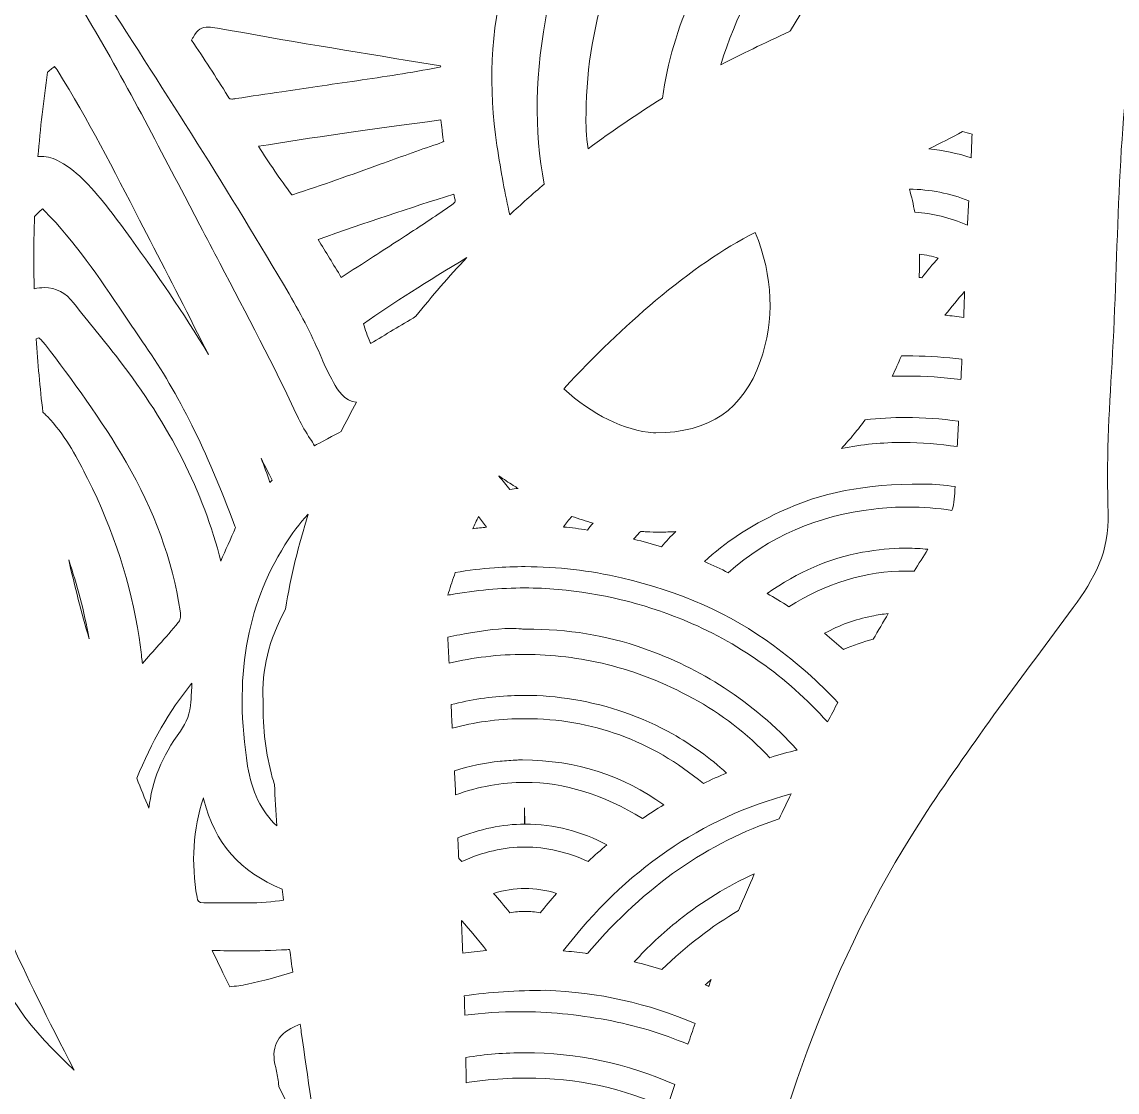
# Model space of a CAD drawing. Extents: x 86 to 1914, y -1775 to -226.
# Drawn here: x 1085.4 to 1448.7, y -1257.5 to -902.7 of the extents above; entities that cross this region are included whole.
import ezdxf

# ---------------------------------------------------------------- set-up
doc = ezdxf.new("R2010")
doc.units = 0
doc.header["$MEASUREMENT"] = 0
doc.layers.add('Layer 1', color=7, linetype='Continuous')

# ---------------------------------------------------------------- blocks, each defined once
blk = doc.blocks.new('block 3')
at = {"layer": 'Layer 1', "lineweight": 0}
for points, knots in [([(1909.17, -702.32), (1893.53, -708.4), (1878.2, -715.47), (1862.07, -720.2), (1823.68, -731.4), (1784.54, -739.2), (1744.98, -744.84), (1694.01, -752.11), (1642.77, -754.79), (1591.31, -753.43), (1567.38, -752.78), (1543.5, -751.06), (1519.7, -748.57), (1518.95, -748.5), (1518.23, -748.27), (1516.47, -747.89), (1521.31, -745.56), (1525.28, -743.84), (1529.07, -741.79), (1559.4, -725.46), (1587.96, -706.29), (1616.7, -687.4), (1637.98, -673.37), (1658.69, -658.5), (1678.04, -641.89), (1702.57, -620.8), (1726.08, -598.68), (1745.34, -572.43), (1771.85, -536.26), (1794.13, -497.98), (1805.01, -453.96), (1810.58, -431.4), (1812.48, -408.61), (1807.15, -385.71), (1799.99, -355.07), (1781.2, -333.42), (1754.39, -318.07), (1735.77, -307.39), (1715.33, -301.57), (1694.83, -296.02), (1639.25, -281.02), (1582.52, -273.01), (1525.26, -268.1), (1466.95, -263.11), (1408.48, -261.26), (1350.06, -258.65), (1310.62, -256.91), (1271.23, -254.46), (1231.92, -250.93), (1187.04, -246.9), (1142.64, -240.01), (1098.76, -229.77), (1097.38, -229.46), (1095.97, -229.28), (1094.55, -229.02), (1078.62, -226.14), (1069.68, -233.52), (1069.82, -249.66), (1069.91, -262.09), (1074.97, -273.1), (1080.67, -283.74), (1093.27, -307.24), (1112.11, -324.9), (1133.84, -339.73), (1161.19, -358.37), (1191.36, -371.14), (1222.31, -382.25), (1258.9, -395.4), (1296.14, -406.22), (1334.58, -412.44), (1357.87, -416.21), (1381.45, -418.28), (1404.53, -423.39), (1415.7, -425.87), (1426.68, -428.9), (1436.75, -434.56), (1456.38, -445.58), (1461.8, -464.49), (1451.07, -484.35), (1446.41, -492.94), (1439.97, -500.12), (1433.06, -506.94), (1394.64, -544.94), (1348.21, -569.06), (1297.15, -585.1), (1255.81, -598.08), (1213.48, -605.3), (1170.25, -608.18), (1144.02, -609.94), (1117.76, -611.25), (1091.51, -612.79), (1070.66, -614), (1049.77, -614.35), (1028.92, -615.67), (1019.27, -616.27), (1009.63, -616.49), (1000, -616.47), (990.37, -616.49), (980.73, -616.27), (971.08, -615.67), (950.23, -614.35), (929.34, -614), (908.49, -612.79), (882.24, -611.25), (855.98, -609.94), (829.75, -608.18), (786.52, -605.3), (744.19, -598.08), (702.85, -585.1), (651.79, -569.06), (605.36, -544.94), (566.94, -506.94), (560.03, -500.12), (553.59, -492.94), (548.93, -484.35), (538.2, -464.49), (543.62, -445.58), (563.25, -434.56), (573.32, -428.9), (584.3, -425.87), (595.47, -423.39), (618.55, -418.28), (642.13, -416.21), (665.42, -412.44), (703.86, -406.22), (741.1, -395.4), (777.69, -382.25), (808.64, -371.14), (838.81, -358.37), (866.15, -339.73), (887.89, -324.9), (906.73, -307.24), (919.33, -283.74), (925.03, -273.1), (930.09, -262.09), (930.18, -249.66), (930.32, -233.52), (921.38, -226.14), (905.45, -229.02), (904.03, -229.28), (902.62, -229.46), (901.24, -229.77), (857.36, -240.01), (812.96, -246.9), (768.08, -250.93), (728.77, -254.46), (689.38, -256.91), (649.94, -258.65), (591.52, -261.26), (533.05, -263.11), (474.74, -268.1), (417.48, -273.01), (360.75, -281.02), (305.17, -296.02), (284.67, -301.57), (264.23, -307.39), (245.61, -318.07), (218.8, -333.42), (200.01, -355.07), (192.85, -385.71), (187.52, -408.61), (189.42, -431.4), (194.99, -453.96), (205.87, -497.98), (228.15, -536.26), (254.66, -572.43), (273.92, -598.68), (297.43, -620.8), (321.96, -641.89), (341.31, -658.5), (362.02, -673.37), (383.3, -687.4), (412.04, -706.29), (440.6, -725.46), (470.93, -741.79), (474.72, -743.84), (478.69, -745.56), (483.53, -747.89), (481.77, -748.27), (481.05, -748.5), (480.3, -748.57), (456.5, -751.06), (432.62, -752.78), (408.69, -753.43), (357.23, -754.79), (305.99, -752.11), (255.02, -744.84), (215.46, -739.2), (176.32, -731.4), (137.93, -720.2), (121.79, -715.47), (106.47, -708.4), (90.83, -702.32), (87.69, -701.09), (86.4, -701.07), (86.48, -705.08), (86.69, -719.22), (87.8, -733.29), (91.12, -747.05), (99.71, -782.62), (115.58, -814.95), (136.23, -844.92), (168.79, -892.16), (210.55, -928.09), (264.67, -948.87), (273.9, -952.41), (282.4, -953.96), (291.34, -948.92), (292.97, -948.02), (294.91, -947.66), (296.69, -947), (374.62, -918.81), (451.55, -888.04), (528.24, -856.69), (532.23, -855.06), (533.25, -856.2), (534.44, -859.68), (539.3, -873.81), (542.84, -888.26), (545.3, -902.96), (551.58, -940.29), (550.69, -978.12), (552.97, -1015.72), (553.99, -1032.31), (554.86, -1048.99), (554.24, -1065.56), (553.75, -1078.11), (558.83, -1087.41), (565.88, -1096.91), (582.42, -1119.16), (599.1, -1141.37), (614.38, -1164.49), (643.83, -1209.07), (661.58, -1258.64), (673.71, -1310.35), (687.05, -1367.25), (691.77, -1425.16), (693.42, -1483.42), (694.18, -1510.5), (693.29, -1537.61), (694.51, -1564.72), (696.46, -1608.03), (712.64, -1644.19), (746.14, -1672.33), (776.75, -1698), (809.08, -1721.5), (840.23, -1746.5), (867.46, -1768.37), (898.86, -1775.17), (933.26, -1769.89), (950.95, -1767.19), (968.61, -1764.18), (986.51, -1762.87), (991.03, -1762.55), (995.52, -1762.4), (1000, -1762.4), (1004.48, -1762.4), (1008.97, -1762.55), (1013.49, -1762.87), (1031.39, -1764.18), (1049.05, -1767.19), (1066.74, -1769.89), (1101.14, -1775.17), (1132.54, -1768.37), (1159.77, -1746.5), (1190.92, -1721.5), (1223.25, -1698), (1253.86, -1672.33), (1287.36, -1644.19), (1303.53, -1608.03), (1305.49, -1564.72), (1306.71, -1537.61), (1305.82, -1510.5), (1306.58, -1483.42), (1308.23, -1425.16), (1312.95, -1367.25), (1326.29, -1310.35), (1338.42, -1258.64), (1356.17, -1209.07), (1385.62, -1164.49), (1400.9, -1141.37), (1417.58, -1119.16), (1434.12, -1096.91), (1441.17, -1087.41), (1446.25, -1078.11), (1445.76, -1065.56), (1445.14, -1048.99), (1446.01, -1032.31), (1447.03, -1015.72), (1449.31, -978.12), (1448.42, -940.29), (1454.7, -902.96), (1457.16, -888.26), (1460.7, -873.81), (1465.56, -859.68), (1466.75, -856.2), (1467.77, -855.06), (1471.76, -856.69), (1548.45, -888.04), (1625.38, -918.81), (1703.31, -947), (1705.09, -947.66), (1707.03, -948.02), (1708.66, -948.92), (1717.6, -953.96), (1726.1, -952.41), (1735.33, -948.87), (1789.45, -928.09), (1831.21, -892.16), (1863.77, -844.92), (1884.42, -814.95), (1900.29, -782.62), (1908.88, -747.05), (1912.2, -733.29), (1913.31, -719.22), (1913.52, -705.08), (1913.6, -701.07), (1912.31, -701.09), (1909.17, -702.32)], [0, 0, 0, 0, 1, 1, 1, 2, 2, 2, 3, 3, 3, 4, 4, 4, 5, 5, 5, 6, 6, 6, 7, 7, 7, 8, 8, 8, 9, 9, 9, 10, 10, 10, 11, 11, 11, 12, 12, 12, 13, 13, 13, 14, 14, 14, 15, 15, 15, 16, 16, 16, 17, 17, 17, 18, 18, 18, 19, 19, 19, 20, 20, 20, 21, 21, 21, 22, 22, 22, 23, 23, 23, 24, 24, 24, 25, 25, 25, 26, 26, 26, 27, 27, 27, 28, 28, 28, 29, 29, 29, 30, 30, 30, 31, 31, 31, 32, 32, 32, 33, 33, 33, 34, 34, 34, 35, 35, 35, 36, 36, 36, 37, 37, 37, 38, 38, 38, 39, 39, 39, 40, 40, 40, 41, 41, 41, 42, 42, 42, 43, 43, 43, 44, 44, 44, 45, 45, 45, 46, 46, 46, 47, 47, 47, 48, 48, 48, 49, 49, 49, 50, 50, 50, 51, 51, 51, 52, 52, 52, 53, 53, 53, 54, 54, 54, 55, 55, 55, 56, 56, 56, 57, 57, 57, 58, 58, 58, 59, 59, 59, 60, 60, 60, 61, 61, 61, 62, 62, 62, 63, 63, 63, 64, 64, 64, 65, 65, 65, 66, 66, 66, 67, 67, 67, 68, 68, 68, 69, 69, 69, 70, 70, 70, 71, 71, 71, 72, 72, 72, 73, 73, 73, 74, 74, 74, 75, 75, 75, 76, 76, 76, 77, 77, 77, 78, 78, 78, 79, 79, 79, 80, 80, 80, 81, 81, 81, 82, 82, 82, 83, 83, 83, 84, 84, 84, 85, 85, 85, 86, 86, 86, 87, 87, 87, 88, 88, 88, 89, 89, 89, 90, 90, 90, 91, 91, 91, 92, 92, 92, 93, 93, 93, 94, 94, 94, 95, 95, 95, 96, 96, 96, 97, 97, 97, 98, 98, 98, 99, 99, 99, 100, 100, 100, 101, 101, 101, 102, 102, 102, 103, 103, 103, 104, 104, 104, 105, 105, 105, 106, 106, 106, 106]), ([(1283.86, -845.69), (1271.12, -863.47), (1263.25, -880.59), (1259.8, -898.05), (1255.56, -919.5), (1255.2, -938.66), (1258.7, -956.47), (1254.78, -959.79), (1250.95, -963.19), (1247.22, -966.68), (1245.7, -959.98), (1244.34, -952.59), (1242.99, -943.72), (1237.17, -905.32), (1246.35, -868.78), (1271.04, -832.03), (1296.81, -793.67), (1332.91, -765.96), (1381.35, -747.38), (1395.59, -741.92), (1408.99, -738.02), (1422.17, -735.52), (1424.45, -742.34), (1426.1, -749.46), (1427.12, -756.77), (1401.9, -758.69), (1377.09, -767.29), (1351.47, -782.95), (1324.73, -799.31), (1301.98, -820.41), (1283.86, -845.69)], [0, 0, 0, 0, 1, 1, 1, 2, 2, 2, 3, 3, 3, 4, 4, 4, 5, 5, 5, 6, 6, 6, 7, 7, 7, 8, 8, 8, 9, 9, 9, 10, 10, 10, 10]), ([(1426.77, -796.73), (1389.08, -806.03), (1356.59, -827.63), (1327.52, -862.66), (1311.28, -882.24), (1301.29, -904.21), (1297.86, -928.02), (1289.43, -933.22), (1281.18, -938.84), (1273.24, -944.81), (1272.59, -940.46), (1272.39, -936.74), (1272.57, -933.31), (1272.57, -933.31), (1272.57, -933.06), (1272.57, -933.06), (1272.78, -901.64), (1282.74, -873.88), (1303.03, -848.19), (1328.41, -816.06), (1360.99, -792.78), (1399.87, -778.98), (1408.08, -776.08), (1417.22, -774.3), (1428.33, -773.49), (1428.41, -780.94), (1427.88, -788.61), (1426.77, -796.73)], [0, 0, 0, 0, 1, 1, 1, 2, 2, 2, 3, 3, 3, 4, 4, 4, 5, 5, 5, 6, 6, 6, 7, 7, 7, 8, 8, 8, 9, 9, 9, 9]), ([(1340.38, -905.52), (1340.32, -905.61), (1340.27, -905.72), (1340.21, -905.81), (1331.35, -909.85), (1323.97, -913.44), (1317.26, -916.96), (1322.08, -900.89), (1329.72, -886.55), (1340.43, -873.39), (1363.35, -845.21), (1390.56, -826.03), (1423.46, -814.92), (1422.02, -821.15), (1420.34, -827.35), (1418.54, -833.5), (1416.89, -834.23), (1415.17, -835.11), (1413.27, -836.22), (1379.87, -855.51), (1356.03, -878.18), (1340.38, -905.52)], [0, 0, 0, 0, 1, 1, 1, 2, 2, 2, 3, 3, 3, 4, 4, 4, 5, 5, 5, 6, 6, 6, 7, 7, 7, 7]), ([(1181.06, -1040.98), (1179.61, -1038.66), (1178.23, -1036.46), (1177.18, -1034.21), (1169, -1016.72), (1159.88, -999.44), (1151.07, -982.72), (1148.86, -978.53), (1146.65, -974.34), (1144.45, -970.14), (1144.45, -970.14), (1139.41, -960.49), (1139.41, -960.49), (1127.83, -938.3), (1115.84, -915.35), (1102.46, -893.57), (1101.55, -892.1), (1100.63, -890.65), (1099.7, -889.2), (1100.43, -886.43), (1101.37, -882.96), (1102.59, -878.9), (1102.86, -879.34), (1112.34, -894.06), (1112.34, -894.06), (1133.03, -926.17), (1154.42, -959.37), (1174.02, -992.84), (1178.45, -1000.4), (1181.98, -1007.4), (1184.85, -1014.25), (1185.92, -1016.81), (1187.21, -1019.42), (1188.78, -1022.21), (1190.27, -1024.86), (1192.28, -1028.43), (1196.43, -1028.81), (1194.64, -1031.97), (1192.93, -1035.21), (1191.3, -1038.51), (1189.65, -1039.4), (1183.76, -1042.52), (1182.45, -1043.23), (1182, -1042.46), (1181.53, -1041.72), (1181.06, -1040.98)], [0, 0, 0, 0, 1, 1, 1, 2, 2, 2, 3, 3, 3, 4, 4, 4, 5, 5, 5, 6, 6, 6, 7, 7, 7, 8, 8, 8, 9, 9, 9, 10, 10, 10, 11, 11, 11, 12, 12, 12, 13, 13, 13, 14, 14, 14, 15, 15, 15, 15]), ([(1142.17, -907.84), (1143.67, -904.96), (1145.07, -904.43), (1147.26, -904.43), (1148.13, -904.43), (1149.13, -904.54), (1150.29, -904.74), (1172.61, -908.85), (1195.38, -912.55), (1217.39, -916.13), (1217.39, -916.13), (1224.3, -917.25), (1224.3, -917.25), (1224.3, -917.36), (1224.3, -917.47), (1224.32, -917.56), (1224.08, -917.63), (1223.78, -917.7), (1223.39, -917.77), (1214.57, -919.59), (1205.41, -920.91), (1196.56, -922.18), (1192.15, -922.82), (1187.75, -923.45), (1183.36, -924.14), (1179.44, -924.76), (1175.51, -925.32), (1171.59, -925.86), (1166.61, -926.55), (1161.48, -927.28), (1156.4, -928.13), (1155.86, -928.24), (1155.38, -928.27), (1155.02, -928.27), (1154.42, -928.27), (1154.28, -928.27), (1153.68, -927.29), (1149.84, -920.98), (1145.7, -914.77), (1141.7, -908.76), (1141.7, -908.76), (1141.66, -908.71), (1141.66, -908.71), (1141.82, -908.44), (1142, -908.17), (1142.17, -907.84)], [0, 0, 0, 0, 1, 1, 1, 2, 2, 2, 3, 3, 3, 4, 4, 4, 5, 5, 5, 6, 6, 6, 7, 7, 7, 8, 8, 8, 9, 9, 9, 10, 10, 10, 11, 11, 11, 12, 12, 12, 13, 13, 13, 14, 14, 14, 15, 15, 15, 15]), ([(1094.95, -918.5), (1095.52, -918.01), (1095.95, -917.7), (1096.26, -917.48), (1096.53, -917.83), (1096.91, -918.36), (1097.4, -919.13), (1107.26, -935.02), (1116, -951.99), (1124.45, -968.42), (1124.45, -968.42), (1127.97, -975.2), (1127.97, -975.2), (1134.43, -987.73), (1140.9, -1000.4), (1147.28, -1012.96), (1138.94, -998.97), (1129.91, -986.08), (1121.64, -974.67), (1116.93, -968.18), (1112.07, -961.49), (1106.27, -955.45), (1104, -953.09), (1101.3, -951.01), (1098, -949.05), (1096.02, -947.87), (1093.99, -947.29), (1091.94, -947.29), (1091.54, -947.29), (1091.15, -947.31), (1090.73, -947.35), (1091.49, -938.05), (1092.56, -928.67), (1093.94, -919.35), (1094.28, -919.06), (1094.61, -918.77), (1094.95, -918.5)], [0, 0, 0, 0, 1, 1, 1, 2, 2, 2, 3, 3, 3, 4, 4, 4, 5, 5, 5, 6, 6, 6, 7, 7, 7, 8, 8, 8, 9, 9, 9, 10, 10, 10, 11, 11, 11, 12, 12, 12, 12]), ([(1224.41, -935.22), (1224.5, -936.36), (1224.65, -937.48), (1224.77, -938.57), (1224.86, -939.3), (1224.95, -940), (1225.03, -940.73), (1225.04, -941.02), (1225.1, -941.29), (1225.17, -941.56), (1225.26, -941.89), (1225.3, -942.11), (1225.32, -942.27), (1225.01, -942.45), (1224.41, -942.76), (1223.23, -943.18), (1216.87, -945.35), (1210.45, -947.67), (1204.23, -949.9), (1194.73, -953.33), (1184.9, -956.87), (1175.17, -960), (1175.09, -960.02), (1175.04, -960.04), (1174.97, -960.06), (1174.95, -960.04), (1174.93, -960), (1174.91, -959.98), (1171.09, -954.89), (1167.39, -949.5), (1163.91, -943.94), (1181.38, -941.11), (1200.31, -938.37), (1224.41, -935.22)], [0, 0, 0, 0, 1, 1, 1, 2, 2, 2, 3, 3, 3, 4, 4, 4, 5, 5, 5, 6, 6, 6, 7, 7, 7, 8, 8, 8, 9, 9, 9, 10, 10, 10, 11, 11, 11, 11]), ([(1400.27, -947.71), (1395.71, -946.26), (1391.04, -945.3), (1386.23, -944.81), (1390.09, -942.94), (1393.79, -941.02), (1397.42, -939.08), (1398.49, -939.33), (1399.56, -939.59), (1400.61, -939.88), (1400.5, -942.52), (1400.39, -945.15), (1400.27, -947.71)], [0, 0, 0, 0, 1, 1, 1, 2, 2, 2, 3, 3, 3, 4, 4, 4, 4]), ([(1399.07, -970.12), (1393.3, -967.58), (1387.45, -966.11), (1381.59, -965.77), (1381.12, -963.25), (1380.52, -960.69), (1379.83, -958.12), (1386.65, -958.24), (1393.25, -959.55), (1399.5, -961.98), (1399.36, -964.68), (1399.21, -967.4), (1399.07, -970.12)], [0, 0, 0, 0, 1, 1, 1, 2, 2, 2, 3, 3, 3, 4, 4, 4, 4]), ([(1183.65, -974.83), (1199.35, -969.29), (1214.13, -964.35), (1228.67, -959.8), (1228.76, -960.24), (1229.11, -961.85), (1229.18, -962.21), (1229.18, -962.23), (1229.18, -962.25), (1229.18, -962.25), (1229.07, -962.52), (1228.34, -963.14), (1227, -964.06), (1222.31, -967.31), (1217.41, -970.52), (1212.66, -973.6), (1212.66, -973.6), (1210.63, -974.92), (1210.63, -974.92), (1207.77, -976.79), (1204.88, -978.66), (1202.02, -980.51), (1198.45, -982.81), (1194.87, -985.11), (1191.34, -987.44), (1188.76, -983.16), (1186.17, -978.91), (1183.65, -974.83)], [0, 0, 0, 0, 1, 1, 1, 2, 2, 2, 3, 3, 3, 4, 4, 4, 5, 5, 5, 6, 6, 6, 7, 7, 7, 8, 8, 8, 9, 9, 9, 9]), ([(1119.19, -999.62), (1121.53, -1003.1), (1123.87, -1006.58), (1126.27, -1010.01), (1137.4, -1026.04), (1146.59, -1044.49), (1156.07, -1069.84), (1156.07, -1069.84), (1156.27, -1070.35), (1156.27, -1070.35), (1154.64, -1074.07), (1153.01, -1077.78), (1151.38, -1081.5), (1145.63, -1058.55), (1134.46, -1036.53), (1117.44, -1014.51), (1115.02, -1011.39), (1112.5, -1008.29), (1110.07, -1005.29), (1107.57, -1002.21), (1104.98, -999.04), (1102.53, -995.87), (1099.96, -992.49), (1096.69, -990.81), (1092.83, -990.81), (1091.76, -990.81), (1090.67, -990.93), (1089.48, -991.21), (1089.3, -983.65), (1089.31, -976.25), (1089.53, -969.12), (1089.55, -968.49), (1089.57, -967.85), (1089.59, -967.18), (1090.38, -966.42), (1091.18, -965.66), (1092, -964.9), (1092.09, -964.83), (1092.16, -964.73), (1092.25, -964.66), (1092.4, -964.83), (1092.92, -965.35), (1092.92, -965.35), (1103.02, -975.6), (1110.89, -987.27), (1119.19, -999.62)], [0, 0, 0, 0, 1, 1, 1, 2, 2, 2, 3, 3, 3, 4, 4, 4, 5, 5, 5, 6, 6, 6, 7, 7, 7, 8, 8, 8, 9, 9, 9, 10, 10, 10, 11, 11, 11, 12, 12, 12, 13, 13, 13, 14, 14, 14, 15, 15, 15, 15]), ([(1330.33, -1015.32), (1324.73, -1031.2), (1313.42, -1038.93), (1295.7, -1038.93), (1295.7, -1038.93), (1294.92, -1038.93), (1294.92, -1038.93), (1285.39, -1038.26), (1274.27, -1032.82), (1265.19, -1024.39), (1265.19, -1024.39), (1265.17, -1024.39), (1265.17, -1024.37), (1265.22, -1024.33), (1265.26, -1024.28), (1265.31, -1024.22), (1275.34, -1013.36), (1285.26, -1003.84), (1295.59, -995.12), (1307.29, -985.28), (1317.86, -978.04), (1328.68, -972.48), (1334.63, -987.13), (1335.19, -1001.52), (1330.33, -1015.32)], [0, 0, 0, 0, 1, 1, 1, 2, 2, 2, 3, 3, 3, 4, 4, 4, 5, 5, 5, 6, 6, 6, 7, 7, 7, 8, 8, 8, 8]), ([(1200.93, -1008.94), (1200.04, -1006.76), (1199.21, -1004.68), (1198.72, -1002.79), (1208.71, -995.83), (1219.64, -988.81), (1233, -980.82), (1227.04, -987.15), (1221.36, -993.67), (1216.11, -1000.31), (1211.1, -1003.32), (1206.1, -1006.31), (1201.09, -1009.34), (1201.04, -1009.21), (1200.98, -1009.07), (1200.93, -1008.94)], [0, 0, 0, 0, 1, 1, 1, 2, 2, 2, 3, 3, 3, 4, 4, 4, 5, 5, 5, 5]), ([(1383.15, -979.71), (1385.33, -979.98), (1387.39, -980.42), (1389.39, -981.02), (1387.52, -983.08), (1385.69, -985.26), (1383.89, -987.54), (1383.62, -987.49), (1383.33, -987.44), (1383.04, -987.4), (1383.19, -984.84), (1383.24, -982.29), (1383.15, -979.71)], [0, 0, 0, 0, 1, 1, 1, 2, 2, 2, 3, 3, 3, 4, 4, 4, 4]), ([(1391.62, -999.98), (1393.74, -997.24), (1395.91, -994.62), (1398.13, -992.08), (1398.04, -994.96), (1397.93, -997.82), (1397.82, -1000.71), (1395.77, -1000.36), (1393.7, -1000.15), (1391.62, -999.98)], [0, 0, 0, 0, 1, 1, 1, 2, 2, 2, 3, 3, 3, 3]), ([(1093.25, -1009.81), (1101.84, -1021.07), (1111.74, -1034.49), (1119.96, -1048.63), (1129.26, -1064.62), (1135.3, -1081.21), (1137.91, -1097.96), (1138.27, -1100.27), (1137.8, -1101.23), (1137.27, -1101.88), (1135.24, -1104.36), (1133.1, -1106.76), (1130.83, -1109.28), (1129.02, -1111.29), (1127.19, -1113.32), (1125.4, -1115.46), (1125.3, -1114.75), (1125.21, -1114.05), (1125.12, -1113.36), (1124.85, -1111.14), (1124.58, -1108.97), (1124.25, -1106.81), (1121.53, -1088.88), (1115.95, -1071.64), (1107.17, -1054.09), (1103.89, -1047.52), (1100.25, -1040.63), (1094.86, -1034.61), (1093.99, -1033.63), (1093.16, -1032.82), (1092.36, -1032.11), (1091.4, -1023.92), (1090.66, -1015.77), (1090.17, -1007.81), (1090.6, -1007.58), (1090.87, -1007.49), (1091, -1007.47), (1091.22, -1007.58), (1091.93, -1008.07), (1093.25, -1009.81)], [0, 0, 0, 0, 1, 1, 1, 2, 2, 2, 3, 3, 3, 4, 4, 4, 5, 5, 5, 6, 6, 6, 7, 7, 7, 8, 8, 8, 9, 9, 9, 10, 10, 10, 11, 11, 11, 12, 12, 12, 13, 13, 13, 13]), ([(1396.91, -1021.3), (1390.98, -1020.51), (1385, -1020.11), (1379.02, -1020.11), (1377.38, -1020.11), (1375.73, -1020.14), (1374.08, -1020.2), (1375.21, -1017.97), (1376.22, -1015.72), (1377.15, -1013.45), (1377.15, -1013.45), (1380.99, -1013.45), (1380.99, -1013.45), (1386.47, -1013.54), (1391.91, -1013.89), (1397.24, -1014.52), (1397.13, -1016.79), (1397.02, -1019.04), (1396.91, -1021.3)], [0, 0, 0, 0, 1, 1, 1, 2, 2, 2, 3, 3, 3, 4, 4, 4, 5, 5, 5, 6, 6, 6, 6]), ([(1395.68, -1043.53), (1389.68, -1042.59), (1383.71, -1042.12), (1377.87, -1042.12), (1370.91, -1042.12), (1364.06, -1042.79), (1357.28, -1044.11), (1358.71, -1042.57), (1360.1, -1040.98), (1361.48, -1039.33), (1362.75, -1037.79), (1363.98, -1036.21), (1365.18, -1034.59), (1369.66, -1034.11), (1374.19, -1033.85), (1378.71, -1033.85), (1384.53, -1033.85), (1390.38, -1034.27), (1396.15, -1035.1), (1396, -1037.91), (1395.84, -1040.72), (1395.68, -1043.53)], [0, 0, 0, 0, 1, 1, 1, 2, 2, 2, 3, 3, 3, 4, 4, 4, 5, 5, 5, 6, 6, 6, 7, 7, 7, 7]), ([(1164.72, -1047.32), (1165.94, -1049.7), (1168.4, -1054.56), (1168.42, -1054.59), (1168.42, -1054.59), (1167.82, -1055.25), (1167.7, -1055.37), (1166.77, -1052.65), (1165.77, -1049.97), (1164.72, -1047.32)], [0, 0, 0, 0, 1, 1, 1, 2, 2, 2, 3, 3, 3, 3]), ([(1243.59, -1053.31), (1243.61, -1053.25), (1243.63, -1053.22), (1243.65, -1053.18), (1245.23, -1054.36), (1246.84, -1055.39), (1248.42, -1056.39), (1248.94, -1056.71), (1249.47, -1057.04), (1249.98, -1057.39), (1249.11, -1057.46), (1248.22, -1057.57), (1247.31, -1057.73), (1246.13, -1056.28), (1244.9, -1054.81), (1243.59, -1053.31)], [0, 0, 0, 0, 1, 1, 1, 2, 2, 2, 3, 3, 3, 4, 4, 4, 5, 5, 5, 5]), ([(1393.88, -1064.67), (1389.15, -1063.91), (1384.29, -1063.55), (1379.4, -1063.55), (1375.66, -1063.55), (1371.84, -1063.77), (1367.99, -1064.2), (1349.41, -1066.31), (1333.16, -1073.41), (1319.71, -1085.33), (1317.31, -1084.09), (1314.76, -1082.91), (1311.8, -1081.65), (1318.58, -1075.3), (1326.83, -1069.88), (1336.86, -1065.16), (1350.62, -1058.69), (1364.84, -1055.92), (1384.38, -1055.92), (1384.38, -1055.92), (1384.91, -1055.92), (1384.91, -1055.92), (1388.17, -1055.97), (1391.54, -1056.26), (1394.97, -1056.79), (1394.88, -1059.74), (1394.74, -1062.3), (1393.88, -1064.67)], [0, 0, 0, 0, 1, 1, 1, 2, 2, 2, 3, 3, 3, 4, 4, 4, 5, 5, 5, 6, 6, 6, 7, 7, 7, 8, 8, 8, 9, 9, 9, 9]), ([(1172.83, -1097.38), (1167.33, -1107.57), (1164.83, -1117.76), (1165.39, -1127.7), (1165.36, -1137.49), (1166.3, -1145.36), (1168.46, -1153.19), (1168.67, -1153.95), (1168.93, -1154.71), (1169.22, -1155.51), (1169.38, -1159.97), (1169.62, -1164.5), (1169.94, -1169.24), (1164.85, -1164.47), (1161.62, -1157.83), (1160.28, -1149.42), (1155.71, -1120.54), (1159.75, -1096.57), (1172.65, -1076.13), (1174.93, -1072.53), (1177.41, -1068.92), (1180.39, -1065.93), (1177.2, -1075.95), (1174.66, -1086.49), (1172.83, -1097.38)], [0, 0, 0, 0, 1, 1, 1, 2, 2, 2, 3, 3, 3, 4, 4, 4, 5, 5, 5, 6, 6, 6, 7, 7, 7, 8, 8, 8, 8]), ([(1239.5, -1070.24), (1238.01, -1070.39), (1236.5, -1070.55), (1235, -1070.75), (1235.6, -1069.41), (1236.21, -1068.07), (1236.85, -1066.69), (1237.77, -1067.87), (1238.64, -1069.04), (1239.5, -1070.24)], [0, 0, 0, 0, 1, 1, 1, 2, 2, 2, 3, 3, 3, 3]), ([(1267.85, -1066.63), (1270.14, -1067.48), (1272.49, -1068.25), (1274.87, -1068.88), (1274.24, -1069.64), (1273.6, -1070.4), (1273, -1071.17), (1270.45, -1070.77), (1267.76, -1070.39), (1265.01, -1070.17), (1265.93, -1068.97), (1266.89, -1067.79), (1267.85, -1066.63)], [0, 0, 0, 0, 1, 1, 1, 2, 2, 2, 3, 3, 3, 4, 4, 4, 4]), ([(1290.72, -1071.62), (1291.35, -1071.65), (1292, -1071.71), (1292.66, -1071.75), (1294.12, -1071.82), (1295.59, -1071.85), (1297.03, -1071.85), (1298.8, -1071.85), (1300.58, -1071.8), (1302.34, -1071.69), (1300.67, -1073.23), (1299.07, -1074.9), (1297.59, -1076.7), (1294.56, -1075.81), (1291.46, -1074.97), (1288.32, -1074.21), (1289.1, -1073.32), (1289.9, -1072.45), (1290.72, -1071.62)], [0, 0, 0, 0, 1, 1, 1, 2, 2, 2, 3, 3, 3, 4, 4, 4, 5, 5, 5, 6, 6, 6, 6]), ([(1378.87, -1084.76), (1365.42, -1084.76), (1351.98, -1088.84), (1339.85, -1096.6), (1337.4, -1095.06), (1334.94, -1093.58), (1332.62, -1092.22), (1342.84, -1085.05), (1353.23, -1080.58), (1364.24, -1078.56), (1369.33, -1077.64), (1373.83, -1077.19), (1377.98, -1077.19), (1377.98, -1077.19), (1378.96, -1077.19), (1378.96, -1077.19), (1381.3, -1077.22), (1383.64, -1077.33), (1385.96, -1077.55), (1384.42, -1079.98), (1382.9, -1082.41), (1381.37, -1084.82), (1380.54, -1084.78), (1379.7, -1084.76), (1378.87, -1084.76)], [0, 0, 0, 0, 1, 1, 1, 2, 2, 2, 3, 3, 3, 4, 4, 4, 5, 5, 5, 6, 6, 6, 7, 7, 7, 8, 8, 8, 8]), ([(1107.7, -1107.21), (1105.18, -1098.51), (1102.91, -1089.8), (1100.92, -1081.1), (1103.75, -1089.3), (1106.01, -1097.98), (1107.7, -1107.21)], [0, 0, 0, 0, 1, 1, 1, 2, 2, 2, 2]), ([(1304.35, -1100.77), (1291.17, -1095.42), (1277.35, -1092.09), (1263.28, -1090.86), (1259.64, -1090.53), (1255.92, -1090.37), (1252.22, -1090.37), (1244.25, -1090.37), (1235.94, -1091.13), (1227.58, -1092.61), (1227.29, -1092.67), (1227, -1092.72), (1226.71, -1092.78), (1226.79, -1092.47), (1226.86, -1092.16), (1226.95, -1091.87), (1227.62, -1089.75), (1228.34, -1087.56), (1229.18, -1085.25), (1233.57, -1084.51), (1237.9, -1083.98), (1242.12, -1083.68), (1245.53, -1083.44), (1248.96, -1083.31), (1252.35, -1083.31), (1263.03, -1083.31), (1273.8, -1084.55), (1284.33, -1087.01), (1303.92, -1091.58), (1320.4, -1098.92), (1334.72, -1109.46), (1342.57, -1115.24), (1349.75, -1121.59), (1356.1, -1128.33), (1354.94, -1130.47), (1353.79, -1132.65), (1352.65, -1134.82), (1339.04, -1119.7), (1322.83, -1108.28), (1304.35, -1100.77)], [0, 0, 0, 0, 1, 1, 1, 2, 2, 2, 3, 3, 3, 4, 4, 4, 5, 5, 5, 6, 6, 6, 7, 7, 7, 8, 8, 8, 9, 9, 9, 10, 10, 10, 11, 11, 11, 12, 12, 12, 13, 13, 13, 13]), ([(1357.93, -1110.82), (1355.93, -1108.99), (1353.87, -1107.23), (1351.67, -1105.42), (1356.61, -1102.68), (1361.79, -1100.81), (1367.38, -1099.7), (1369.19, -1099.34), (1371.02, -1099.05), (1372.81, -1098.87), (1371.15, -1101.68), (1369.46, -1104.54), (1367.81, -1107.41), (1364.51, -1108.19), (1361.19, -1109.33), (1357.93, -1110.82)], [0, 0, 0, 0, 1, 1, 1, 2, 2, 2, 3, 3, 3, 4, 4, 4, 5, 5, 5, 5]), ([(1333.52, -1146.65), (1325.85, -1138.6), (1317.3, -1132), (1308.05, -1126.99), (1298.35, -1121.75), (1289.03, -1118.07), (1279.57, -1115.77), (1270.45, -1113.54), (1261.25, -1112.4), (1252.22, -1112.4), (1247.94, -1112.4), (1243.59, -1112.65), (1239.31, -1113.16), (1235.22, -1113.65), (1231.12, -1114.35), (1227.09, -1115.28), (1226.95, -1112.41), (1226.82, -1109.53), (1226.68, -1106.67), (1228.02, -1106.38), (1229.34, -1106.12), (1230.65, -1105.87), (1236.3, -1104.84), (1242.29, -1103.82), (1247.56, -1103.82), (1248.83, -1103.82), (1250.03, -1103.87), (1251.14, -1103.98), (1251.32, -1104), (1251.5, -1104.02), (1251.68, -1104.02), (1251.7, -1104.02), (1252.55, -1104), (1252.55, -1104), (1266.6, -1104), (1279.31, -1106.07), (1291.39, -1110.33), (1301.09, -1113.72), (1310.17, -1118.16), (1318.38, -1123.47), (1327.23, -1129.2), (1335.36, -1136.13), (1342.61, -1144.13), (1339.56, -1144.83), (1336.52, -1145.67), (1333.52, -1146.65)], [0, 0, 0, 0, 1, 1, 1, 2, 2, 2, 3, 3, 3, 4, 4, 4, 5, 5, 5, 6, 6, 6, 7, 7, 7, 8, 8, 8, 9, 9, 9, 10, 10, 10, 11, 11, 11, 12, 12, 12, 13, 13, 13, 14, 14, 14, 15, 15, 15, 15]), ([(1141.82, -1121.9), (1141.71, -1123.95), (1141.59, -1126.05), (1141.44, -1128.13), (1141.19, -1131.89), (1140.08, -1134.99), (1137.98, -1137.85), (1131.9, -1146.16), (1128.46, -1154.59), (1127.54, -1163.44), (1126.16, -1160.1), (1124.83, -1156.78), (1123.53, -1153.48), (1128.31, -1141.57), (1134.26, -1131.25), (1141.7, -1122.04), (1141.73, -1121.99), (1141.77, -1121.93), (1141.82, -1121.9)], [0, 0, 0, 0, 1, 1, 1, 2, 2, 2, 3, 3, 3, 4, 4, 4, 5, 5, 5, 6, 6, 6, 6]), ([(1319.18, -1151.74), (1316.68, -1152.76), (1314.07, -1153.92), (1311.46, -1155.26), (1294.31, -1140.97), (1274.42, -1133.72), (1252.33, -1133.72), (1251.86, -1133.72), (1251.37, -1133.74), (1250.9, -1133.74), (1243.07, -1133.85), (1235.45, -1134.9), (1228.16, -1136.84), (1228.02, -1134.24), (1227.89, -1131.65), (1227.76, -1129.06), (1234.22, -1127.41), (1240.91, -1126.41), (1247.73, -1126.1), (1249.23, -1126.03), (1250.74, -1125.99), (1252.22, -1125.99), (1257.57, -1125.99), (1263.01, -1126.45), (1268.4, -1127.34), (1280.13, -1129.29), (1291.17, -1133.14), (1301.21, -1138.76), (1307.61, -1142.35), (1313.63, -1146.68), (1319.18, -1151.74)], [0, 0, 0, 0, 1, 1, 1, 2, 2, 2, 3, 3, 3, 4, 4, 4, 5, 5, 5, 6, 6, 6, 7, 7, 7, 8, 8, 8, 9, 9, 9, 10, 10, 10, 10]), ([(1298.3, -1162.29), (1295.92, -1163.69), (1293.58, -1165.21), (1291.28, -1166.84), (1278.41, -1158.87), (1265.3, -1154.84), (1252.28, -1154.84), (1244.63, -1154.84), (1236.92, -1156.24), (1229.29, -1158.99), (1229.14, -1156.33), (1229.02, -1153.64), (1228.87, -1150.96), (1233.75, -1149.46), (1238.81, -1148.42), (1244.01, -1147.84), (1245.95, -1147.64), (1247.93, -1147.53), (1249.69, -1147.43), (1250.32, -1147.39), (1250.94, -1147.35), (1251.48, -1147.32), (1269.41, -1147.62), (1284.79, -1152.54), (1298.3, -1162.29)], [0, 0, 0, 0, 1, 1, 1, 2, 2, 2, 3, 3, 3, 4, 4, 4, 5, 5, 5, 6, 6, 6, 7, 7, 7, 8, 8, 8, 8]), ([(1336.62, -1166.93), (1313.18, -1174.59), (1292, -1189.36), (1273.62, -1210.87), (1273.17, -1211.41), (1272.93, -1211.56), (1272.89, -1211.56), (1272.88, -1211.56), (1272.88, -1211.56), (1272.88, -1211.56), (1272.69, -1211.56), (1272.51, -1211.54), (1272.29, -1211.5), (1269.83, -1211.1), (1267.38, -1210.9), (1264.99, -1210.72), (1285.55, -1183.96), (1310.91, -1166.5), (1340.56, -1158.68), (1339.22, -1161.44), (1337.91, -1164.2), (1336.62, -1166.93)], [0, 0, 0, 0, 1, 1, 1, 2, 2, 2, 3, 3, 3, 4, 4, 4, 5, 5, 5, 6, 6, 6, 7, 7, 7, 7]), ([(1145.59, -1159.94), (1145.65, -1160.17), (1145.7, -1160.41), (1145.76, -1160.62), (1149.31, -1174.91), (1157.83, -1184.63), (1171.79, -1190.25), (1171.92, -1191.47), (1172.05, -1192.66), (1172.19, -1193.84), (1168.57, -1194.51), (1164.56, -1194.82), (1159.9, -1194.82), (1158.87, -1194.82), (1157.83, -1194.82), (1156.8, -1194.78), (1156.8, -1194.78), (1156.65, -1194.78), (1156.65, -1194.78), (1155.51, -1194.78), (1150.96, -1194.82), (1149.85, -1194.82), (1148.46, -1194.82), (1147.08, -1194.8), (1145.7, -1194.77), (1144, -1194.71), (1143.74, -1194.35), (1143.49, -1192.95), (1141.48, -1181.49), (1142.19, -1170.42), (1145.59, -1159.94)], [0, 0, 0, 0, 1, 1, 1, 2, 2, 2, 3, 3, 3, 4, 4, 4, 5, 5, 5, 6, 6, 6, 7, 7, 7, 8, 8, 8, 9, 9, 9, 10, 10, 10, 10]), ([(1231.35, -1181.06), (1231.03, -1180.75), (1230.68, -1180.42), (1230.32, -1180.12), (1230.21, -1177.81), (1230.1, -1175.53), (1229.99, -1173.24), (1237.01, -1170.34), (1244.92, -1168.69), (1252.17, -1168.69), (1252.17, -1168.69), (1252.17, -1163.25), (1252.17, -1163.25), (1252.17, -1163.25), (1252.26, -1168.69), (1252.26, -1168.69), (1262.11, -1168.78), (1271.04, -1171.03), (1279.49, -1175.58), (1277.43, -1177.27), (1275.38, -1179.08), (1273.27, -1181.1), (1266.37, -1177.9), (1259.29, -1176.29), (1252.3, -1176.29), (1245.3, -1176.29), (1238.28, -1177.89), (1231.35, -1181.06)], [0, 0, 0, 0, 1, 1, 1, 2, 2, 2, 3, 3, 3, 4, 4, 4, 5, 5, 5, 6, 6, 6, 7, 7, 7, 8, 8, 8, 9, 9, 9, 9]), ([(1297.71, -1216.89), (1297.71, -1216.9), (1297.7, -1216.9), (1297.7, -1216.9), (1294.69, -1215.91), (1291.64, -1215.09), (1288.54, -1214.37), (1293, -1209.4), (1297.93, -1204.81), (1303.41, -1200.44), (1311.13, -1194.31), (1319.49, -1189.2), (1328.37, -1185.14), (1326.6, -1189.2), (1324.86, -1193.26), (1323.17, -1197.3), (1314.32, -1202.49), (1305.77, -1209.07), (1297.71, -1216.89)], [0, 0, 0, 0, 1, 1, 1, 2, 2, 2, 3, 3, 3, 4, 4, 4, 5, 5, 5, 6, 6, 6, 6]), ([(1073.54, -1205.06), (1072.49, -1199.77), (1072.38, -1194.29), (1073.25, -1188.26), (1075.68, -1194.13), (1078.2, -1199.93), (1080.79, -1205.61), (1086.92, -1219.04), (1093.77, -1232.99), (1102.77, -1250.27), (1089.04, -1237.43), (1077.35, -1223.99), (1073.54, -1205.06)], [0, 0, 0, 0, 1, 1, 1, 2, 2, 2, 3, 3, 3, 4, 4, 4, 4]), ([(1241.83, -1191.65), (1245.35, -1190.56), (1248.85, -1190.02), (1252.3, -1190.02), (1255.78, -1190.02), (1259.28, -1190.56), (1262.79, -1191.67), (1260.82, -1193.84), (1259, -1195.98), (1257.34, -1198.1), (1255.65, -1197.78), (1253.96, -1197.61), (1252.28, -1197.61), (1250.61, -1197.61), (1248.92, -1197.78), (1247.27, -1198.08), (1245.39, -1195.73), (1243.59, -1193.61), (1241.83, -1191.65)], [0, 0, 0, 0, 1, 1, 1, 2, 2, 2, 3, 3, 3, 4, 4, 4, 5, 5, 5, 6, 6, 6, 6]), ([(1239.5, -1210.61), (1236.7, -1210.83), (1234.11, -1211.12), (1231.64, -1211.48), (1231.52, -1207.86), (1231.37, -1204.23), (1231.23, -1200.6), (1234.09, -1203.8), (1236.85, -1207.13), (1239.5, -1210.61)], [0, 0, 0, 0, 1, 1, 1, 2, 2, 2, 3, 3, 3, 3]), ([(1158.79, -1210.72), (1163.67, -1210.72), (1168.55, -1210.59), (1173.32, -1210.32), (1173.62, -1210.3), (1173.91, -1210.29), (1174.22, -1210.25), (1174.55, -1212.75), (1174.89, -1215.27), (1175.24, -1217.77), (1170.34, -1219.37), (1165.32, -1220.71), (1160.26, -1221.75), (1158.34, -1222.14), (1156.35, -1222.43), (1154.33, -1222.63), (1152.3, -1218.41), (1150.36, -1214.4), (1148.53, -1210.54), (1151.98, -1210.67), (1155.42, -1210.72), (1158.79, -1210.72)], [0, 0, 0, 0, 1, 1, 1, 2, 2, 2, 3, 3, 3, 4, 4, 4, 5, 5, 5, 6, 6, 6, 7, 7, 7, 7]), ([(1313.24, -1222.47), (1312.84, -1222.31), (1312.46, -1222.14), (1312.06, -1221.98), (1312.73, -1221.38), (1313.4, -1220.78), (1314.09, -1220.19), (1313.8, -1220.95), (1313.51, -1221.71), (1313.24, -1222.47)], [0, 0, 0, 0, 1, 1, 1, 2, 2, 2, 3, 3, 3, 3]), ([(1306.35, -1241.69), (1297.77, -1238.05), (1288.72, -1235.34), (1279.4, -1233.62), (1269.52, -1231.79), (1259.78, -1230.87), (1250.45, -1230.87), (1244.32, -1230.87), (1238.24, -1231.26), (1232.33, -1232.06), (1232.28, -1229.9), (1232.21, -1227.75), (1232.15, -1225.59), (1240.6, -1224.41), (1249.5, -1223.83), (1259.22, -1223.79), (1276.59, -1224.39), (1293.24, -1228.11), (1308.72, -1234.84), (1307.92, -1237.12), (1307.13, -1239.41), (1306.35, -1241.69)], [0, 0, 0, 0, 1, 1, 1, 2, 2, 2, 3, 3, 3, 4, 4, 4, 5, 5, 5, 6, 6, 6, 7, 7, 7, 7]), ([(1175.69, -1235.87), (1176.36, -1235.56), (1177.03, -1235.27), (1177.7, -1234.98), (1177.83, -1235.87), (1177.96, -1236.76), (1178.08, -1237.63), (1180.26, -1252.57), (1182.47, -1267.8), (1184.16, -1283.07), (1179.81, -1274.2), (1175.42, -1265.39), (1171.12, -1256.72), (1171.12, -1256.72), (1170.63, -1255.72), (1170.63, -1255.72), (1170.6, -1255.22), (1170.56, -1254.71), (1170.49, -1254.2), (1170.31, -1252.57), (1170, -1250.95), (1169.6, -1249.41), (1167.9, -1242.98), (1169.91, -1238.55), (1175.69, -1235.87)], [0, 0, 0, 0, 1, 1, 1, 2, 2, 2, 3, 3, 3, 4, 4, 4, 5, 5, 5, 6, 6, 6, 7, 7, 7, 8, 8, 8, 8]), ([(1299.47, -1262.9), (1285.08, -1256.23), (1269.41, -1252.86), (1252.82, -1252.86), (1248.67, -1252.86), (1244.39, -1253.06), (1240.09, -1253.48), (1237.66, -1253.73), (1235.23, -1254.04), (1232.81, -1254.44), (1232.77, -1251.66), (1232.71, -1248.87), (1232.66, -1246.04), (1239.11, -1245.01), (1245.68, -1244.48), (1252.22, -1244.48), (1269.32, -1244.48), (1286.4, -1248.11), (1301.96, -1255), (1301.11, -1257.63), (1300.29, -1260.27), (1299.47, -1262.9)], [0, 0, 0, 0, 1, 1, 1, 2, 2, 2, 3, 3, 3, 4, 4, 4, 5, 5, 5, 6, 6, 6, 7, 7, 7, 7])]:
    blk.add_open_spline(points, degree=3, knots=knots, dxfattribs=at)
blk = doc.blocks.new('block 2')
at = {"layer": 'Layer 1'}
blk.add_blockref('block 3', (0, 0), dxfattribs=at)

msp = doc.modelspace()

# ---------------------------------------------------------------- block references
at = {"layer": 'Layer 1'}
msp.add_blockref('block 2', (0, 0), dxfattribs=at)

doc.saveas('drawing.dxf')
